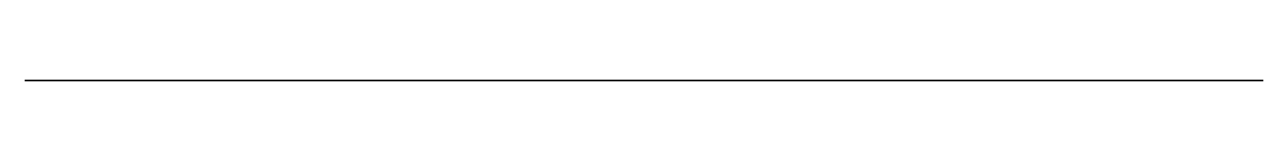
# Model space of a CAD drawing. Header units: millimetres. Extents: x -100 to 100, y 3 to 3.
import ezdxf

# ---------------------------------------------------------------- set-up
doc = ezdxf.new("R2010")
doc.units = ezdxf.units.MM

msp = doc.modelspace()

# ---------------------------------------------------------------- linework, layer by layer
for p, q in [((0, 3), (100, 3)), ((0, 3), (50, 3, -86.6)), ((50, 3, -86.6), (67.32, 3, -76.6)), ((100, 3), (100, 3, -20))]:
    msp.add_line(p, q)
at = {"extrusion": (0, 1, 0)}
for radius in [100, 2.5]:
    msp.add_circle((0, 0, 3), radius, dxfattribs=at)

doc.saveas('drawing.dxf')
